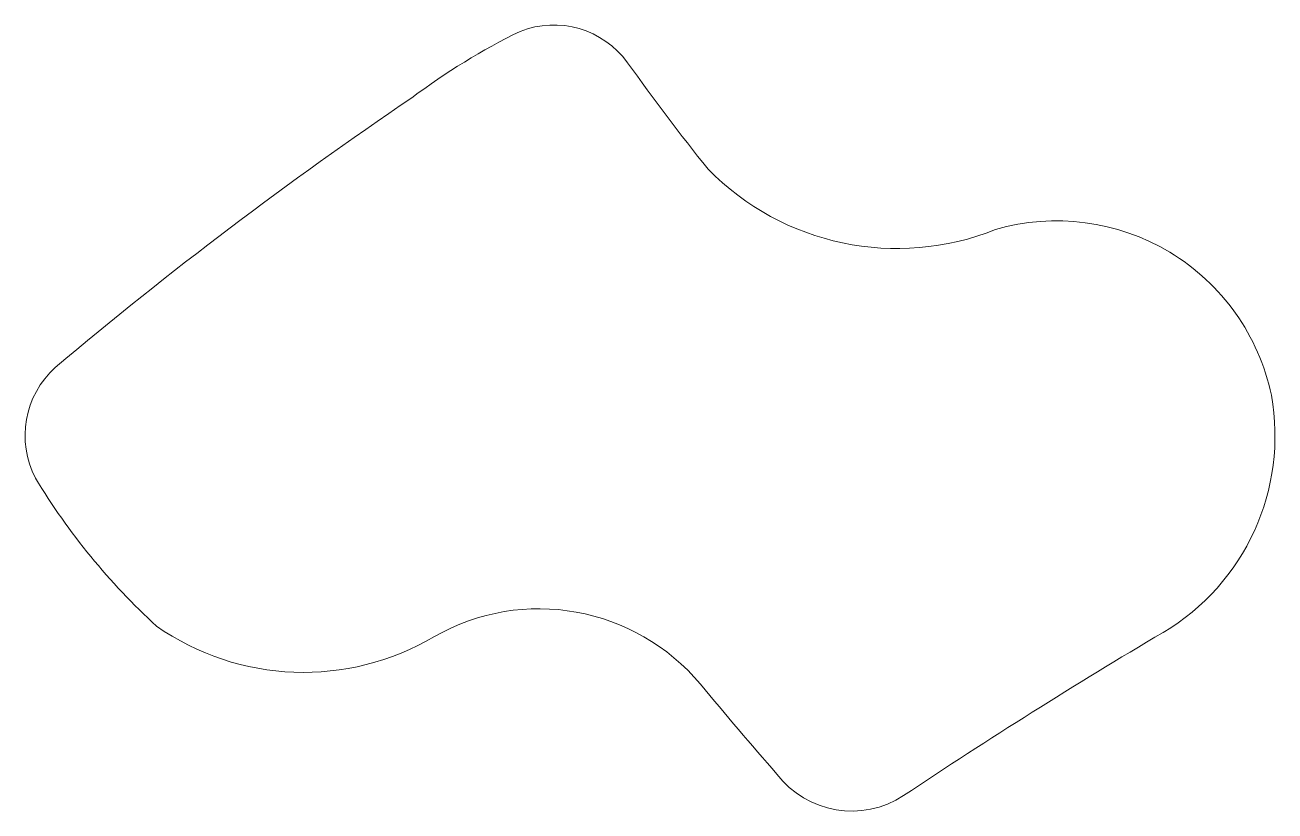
# Model space of a CAD drawing. Header units: millimetres. Extents: x -97.18 to -89.63, y 99.23 to 103.98.
import ezdxf

# ---------------------------------------------------------------- set-up
doc = ezdxf.new("R2010")
doc.units = ezdxf.units.MM
doc.layers.get('0').update_dxf_attribs({"true_color": 0xffffff})

msp = doc.modelspace()

# ---------------------------------------------------------------- linework, layer by layer
at = {"color": 0, "lineweight": 9, "ltscale": 2}
for p, q in [((-89.6523, 101.7435), (-89.6523, 101.7435)), ((-91.8734, 99.3241), (-91.8734, 99.3241))]:
    msp.add_line(p, q, dxfattribs=at)
for centre, radius, start, end in [((-93.9861, 103.4309), 0.5507, 35.88005, 111.72481), ((-92.4021, 100.2947), 4.0623, 116.10974, 126.93164), ((-81.6205, 112.2432), 14.6337, 215.46002, 218.61509), ((-80.4183, 82.2451), 25.7221, 124.11059, 130.12942), ((-91.9132, 104.2279), 1.5974, 224.39, 291.88569), ((-90.9495, 101.4728), 1.3251, 11.78855, 106.13663), ((-96.624, 101.5001), 0.5554, 132.13026, 207.6193), ((-91.0136, 101.499), 1.3831, 300.76414, 10.18119), ((-93.612, 103.361), 4.0946, 211.1536, 227.36704), ((-94.0754, 99.1833), 1.2702, 39.83459, 119.7926), ((-95.497, 101.6214), 1.5522, 235.09173, 300.61705), ((-73.2786, 71.5208), 33.4483, 120.60202, 123.77457), ((-73.1038, 116.5327), 25.9475, 219.58891, 221.16123), ((-92.1856, 99.8026), 0.5714, 217.53636, 303.12781)]:
    msp.add_arc(centre, radius, start, end, dxfattribs=at)

doc.saveas('drawing.dxf')
